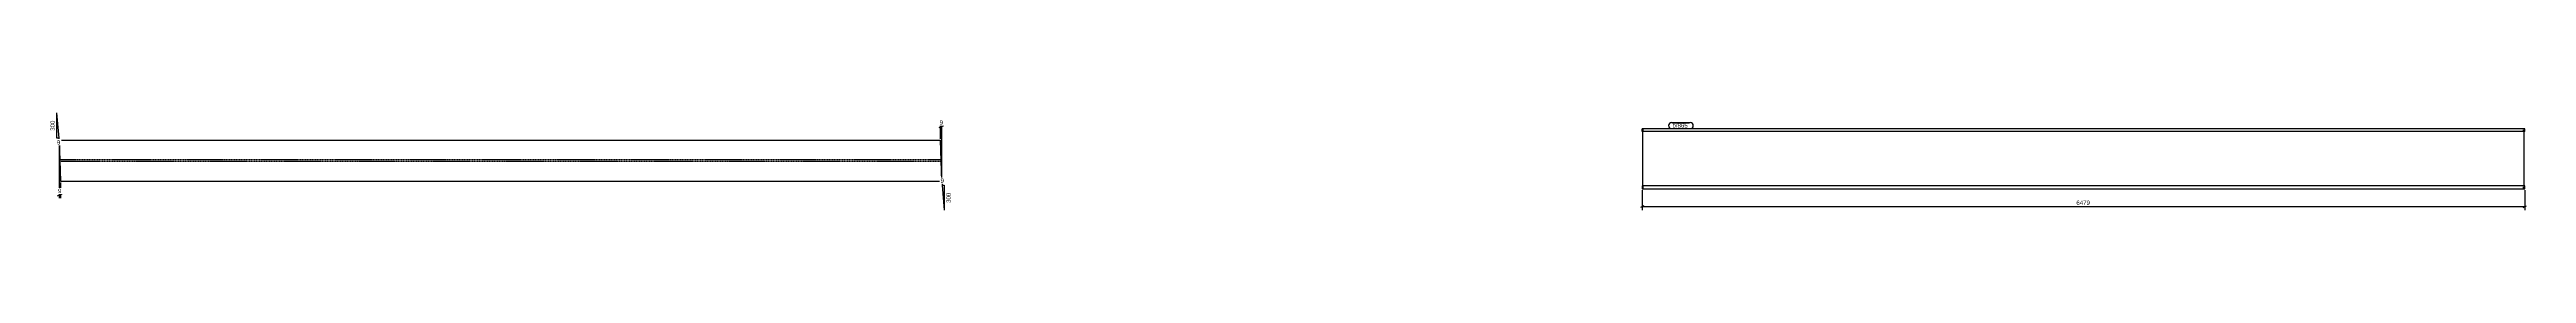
# Model space of a CAD drawing. Header units: millimetres. Extents: x 26 to 18208, y 32 to 744.
import ezdxf

# ---------------------------------------------------------------- set-up
doc = ezdxf.new("R2010")
doc.units = ezdxf.units.MM
doc.linetypes.add('DXK_LINE_DOT4', pattern=[0.9408, 0.4704, -0.4704])
doc.styles.add('Comic Sans MS', font='COMIC.TTF', dxfattribs={"height": 0.2})

msp = doc.modelspace()

# ---------------------------------------------------------------- linework, layer by layer
at = {"color": 8, "linetype": 'Continuous'}
for p, q in [((80, 560), (80, 744)), ((96, 560), (80, 744)), ((96, 560), (80, 560)), ((96, 554), (96, 560)), ((6555, 638), (6579, 650)), ((6588, 650), (6564, 638)), ((6567, 554), (6567, 673)), ((6567, 644), (6576, 644)), ((6576, 254), (6576, 673)), ((96, 534), (96, 119)), ((105, 234), (105, 119)), ((6576, 234), (6577, 216)), ((6577, 216), (6593, 32)), ((6577, 216), (6593, 216)), ((6593, 216), (6593, 32)), ((84, 138), (108, 150)), ((117, 150), (93, 138)), ((96, 144), (105, 144)), ((11729, 64), (11705, 52)), ((11717, 178), (11717, 32)), ((11717, 58), (18196, 58)), ((18184, 52), (18208, 64)), ((18196, 178), (18196, 32))]:
    msp.add_line(p, q, dxfattribs=at)
at = {"color": 7, "linetype": 'Continuous'}
for p, q in [((11717, 607), (11717, 628)), ((18196, 628), (11717, 628)), ((11721, 607), (11717, 607)), ((11721, 209), (11721, 607)), ((18196, 607), (11721, 607)), ((11721, 209), (11721, 607)), ((11725, 607), (11725, 628)), ((18192, 209), (18192, 607)), ((18196, 607), (18196, 628)), ((96, 544), (105, 244)), ((96, 544), (6567, 544)), ((6576, 244), (6567, 544)), ((105, 244), (6576, 244)), ((11717, 209), (11717, 188)), ((11721, 209), (11717, 209)), ((11717, 188), (18196, 188)), ((18196, 209), (11721, 209)), ((11725, 188), (11725, 209)), ((18196, 188), (18196, 209))]:
    msp.add_line(p, q, dxfattribs=at)
at = {"color": 7, "linetype": 'DXK_LINE_DOT4'}
for p, q in [((11721, 607), (11721, 607)), ((18187, 607), (18187, 628)), ((18192, 209), (18192, 607)), ((6571, 400), (101, 400)), ((6572, 389), (101, 389)), ((11721, 209), (11721, 209)), ((18187, 188), (18187, 209))]:
    msp.add_line(p, q, dxfattribs=at)

# ---------------------------------------------------------------- next in the draw order: wipeouts: each hides what was drawn before it
at = {"color": 0}
for points in [[(113, 506), (113, 550), (74, 550), (74, 506)], [(6591, 650), (6591, 695), (6552, 695), (6552, 650)], [(12064, 635), (12064, 667), (11939, 667), (11939, 635)], [(120, 150), (120, 195), (81, 195), (81, 150)], [(6599, 226), (6599, 271), (6560, 271), (6560, 226)], [(15015, 64), (15015, 108), (14898, 108), (14898, 64)]]:
    msp.add_wipeout(points, dxfattribs=at)

# ---------------------------------------------------------------- next in the draw order: texts
at = {"color": 3, "style": 'Comic Sans MS'}
for s, p in [('9', (6559, 657)), ('9', (88, 157)), ('6479', (14904, 70))]:
    msp.add_text(s, height=32.4, dxfattribs=at).set_placement(p)

# ---------------------------------------------------------------- next in the draw order: wipeouts: each hides what was drawn before it
at = {"color": 0}
for points in [[(70, 698), (26, 698), (26, 607), (70, 607)], [(12064, 635), (12064, 667), (11939, 667), (11939, 635)], [(6647, 170), (6602, 170), (6602, 79), (6647, 79)]]:
    msp.add_wipeout(points, dxfattribs=at)

# ---------------------------------------------------------------- next in the draw order: linework, layer by layer
at = {"color": 7, "linetype": 'Continuous'}
for p, q in [((11933, 673), (12070, 673)), ((11933, 629), (12070, 629))]:
    msp.add_line(p, q, dxfattribs=at)
for centre, start, end in [((11933, 651), 90, 270), ((12070, 651), 270, 90)]:
    msp.add_arc(centre, 22, start, end, dxfattribs=at)

# ---------------------------------------------------------------- next in the draw order: texts
at = {"color": 3, "style": 'Comic Sans MS'}
for p in [(64, 613), (6641, 85)]:
    msp.add_text('300', height=32.4, rotation=90.0002, dxfattribs=at).set_placement(p)
for s, p in [('b/865', (11939, 635)), ('9', (80, 512)), ('9', (6566, 232))]:
    msp.add_text(s, height=32.4, dxfattribs=at).set_placement(p)

doc.saveas('drawing.dxf')
